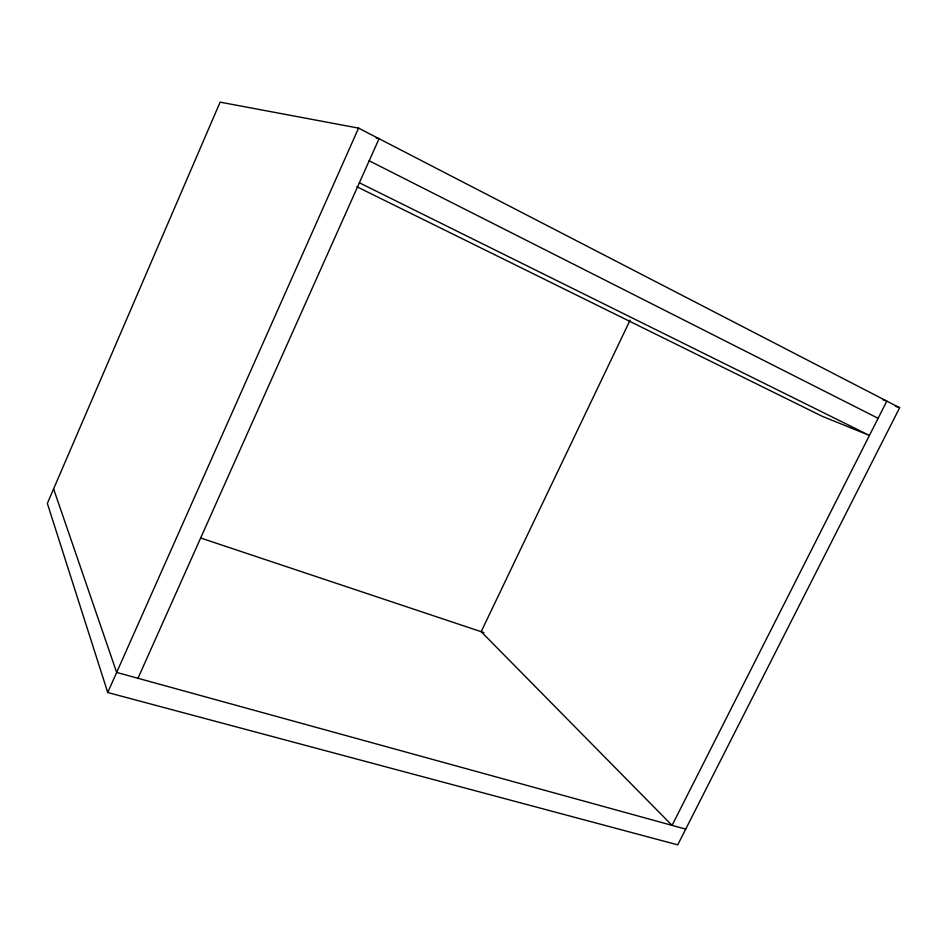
<?xml version="1.0" encoding="UTF-8"?>
<svg xmlns="http://www.w3.org/2000/svg" width="947" height="947" viewBox="0 0 947 947"><rect width="100%" height="100%" fill="white"/><g stroke="black" fill="none" stroke-linecap="round" stroke-linejoin="round"><path stroke-width="1.42" d="M107.733 692.517L358.57 128.117L899.65 407.743L677.721 844.854L107.733 692.517L47.35 503.39L220.118 102.146L358.57 128.117M137.978 678.289L379.06 138.7L376.16 138.12M630.086 320.204L481.171 631.685L672.062 825.37L886.806 401.114L882.64 399.587M685.711 829.122L116.659 672.417L53.6 488.877M200.776 538.038L483.964 632.62M895.495 406.227L899.65 407.743M356.877 186.737L822.233 416.289L869.429 435.442L359.363 182.783M369.188 160.789L878.106 418.302"/></g></svg>
